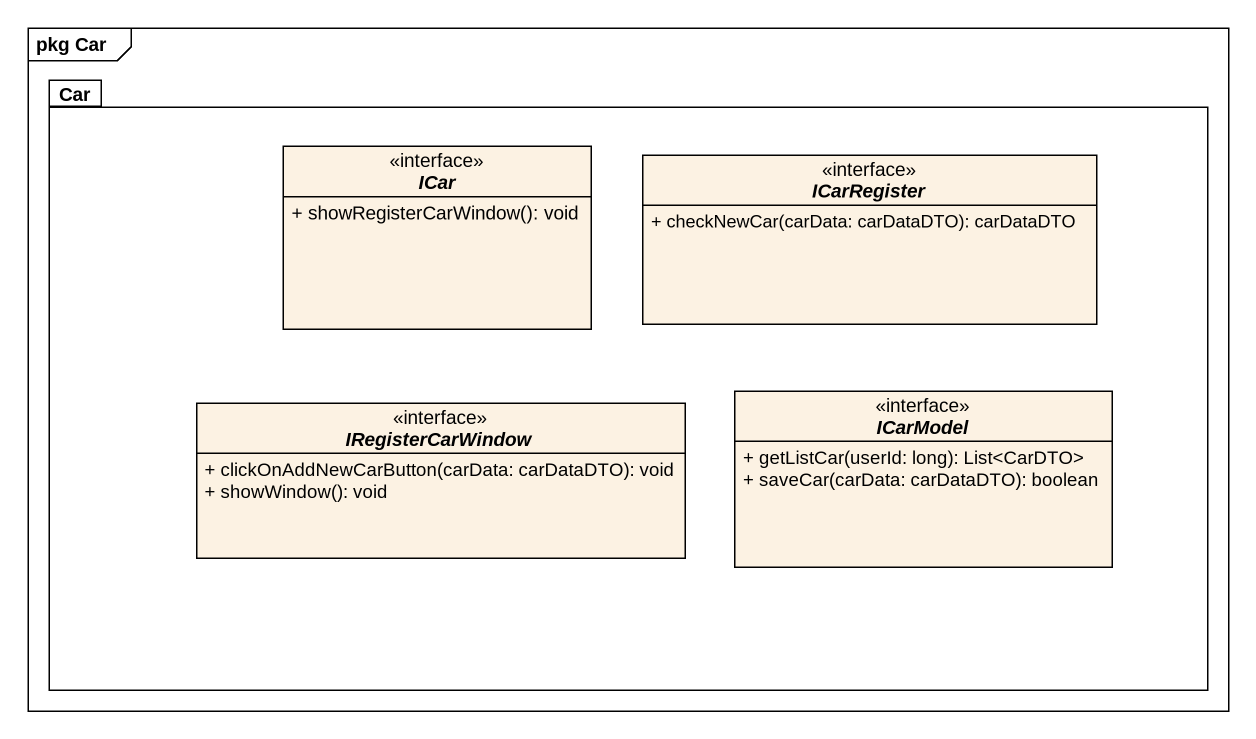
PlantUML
@startuml
mainframe pkg Car
hide circle
hide empty members
skinparam classAttributeIconSize 0
package Car {
  interface ICar {
    + showRegisterCarWindow(): void
  }
  interface ICarRegister {
    + checkNewCar(carData: carDataDTO): carDataDTO
  }
  interface IRegisterCarWindow {
    + clickOnAddNewCarButton(carData: carDataDTO): void
    + showWindow(): void
  }
  interface ICarModel {
    + getListCar(userId: long): List<CarDTO>
    + saveCar(carData: carDataDTO): boolean
  }
}
@enduml
